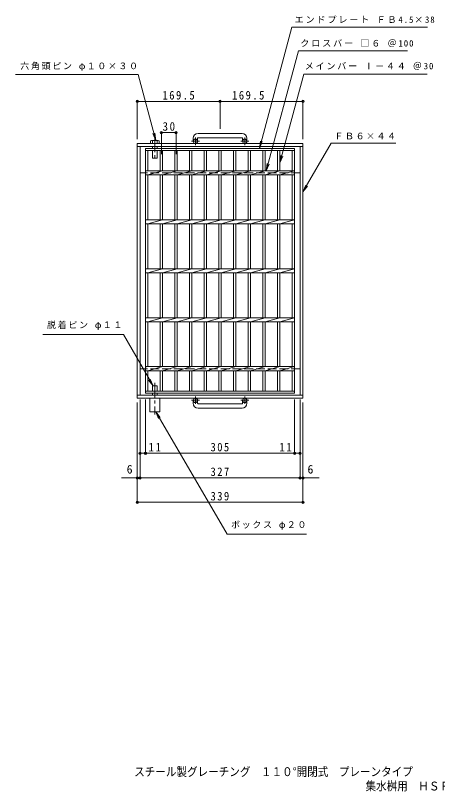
# Model space of a CAD drawing. Units: millimetres, scale not verified. Extents: x -755 to 877, y -823 to 762.
# Drawn here: x -755 to 108, y -823 to 762 of the extents above; entities that cross this region are included whole.
import ezdxf
from ezdxf.enums import TextEntityAlignment as Align

# ---------------------------------------------------------------- set-up
doc = ezdxf.new("R2010")
doc.units = ezdxf.units.MM
doc.header["$LTSCALE"] = 6
doc.header["$PDMODE"] = 32
doc.header["$PDSIZE"] = 4.8
doc.linetypes.add('CHAIN1', pattern=[8, 5, -1, 1, -1])
doc.linetypes.add('DASHED3', pattern=[4, 3, -1])
for name, color, linetype, lineweight in [('A-1', 2, 'Continuous', 9), ('A-2', 3, 'Continuous', 9), ('A-4', 7, 'Continuous', 9), ('A-5', 7, 'Continuous', 9), ('A-9', 4, 'Continuous', 9)]:
    doc.layers.add(name, color=color, linetype=linetype, lineweight=lineweight)
doc.layers.add('F-5_F-5ﾚｲﾔ', color=2, linetype='Continuous')
doc.styles.add('ＭＳ ゴシック', font='')
doc.styles.get('ＭＳ ゴシック').set_extended_font_data('MS Gothic')

msp = doc.modelspace()

# ---------------------------------------------------------------- linework, layer by layer
at = {"layer": 'A-1'}
for p, q in [((-391.446, 511.226), (-391.446, 505.126)), ((-382.446, 511.226), (-382.446, 505.126)), ((-291.446, 521.226), (-381.446, 521.226)), ((-381.446, 512.226), (-291.446, 512.226)), ((-290.446, 511.226), (-290.446, 505.126)), ((-281.446, 511.226), (-281.446, 505.126)), ((-505.946, -19.374), (-505.946, 500.626)), ((-166.946, 500.626), (-505.946, 500.626)), ((-166.946, 494.626), (-505.946, 494.626)), ((-499.946, -13.374), (-499.946, 494.626)), ((-172.946, -13.374), (-172.946, 494.626)), ((-166.946, -19.374), (-166.946, 500.626)), ((-166.946, -13.374), (-505.946, -13.374)), ((-166.946, -19.374), (-505.946, -19.374)), ((-391.446, -29.975), (-391.446, -23.875)), ((-382.446, -29.975), (-382.446, -23.875)), ((-381.446, -30.975), (-291.446, -30.975)), ((-290.446, -29.975), (-290.446, -23.875)), ((-281.446, -29.975), (-281.446, -23.875)), ((-291.446, -39.975), (-381.446, -39.975))]:
    msp.add_line(p, q, dxfattribs=at)
at = {"layer": 'A-1', "linetype": 'CHAIN1'}
for p, q in [((-386.946, 497.018), (-386.946, 512.616)), ((-285.946, 497.018), (-285.946, 512.616)), ((-378.783, 505.126), (-395.19, 505.126)), ((-277.783, 505.126), (-294.19, 505.126)), ((-386.946, -15.768), (-386.946, -31.365)), ((-285.946, -15.768), (-285.946, -31.365)), ((-378.783, -23.875), (-395.19, -23.875)), ((-277.783, -23.875), (-294.19, -23.875))]:
    msp.add_line(p, q, dxfattribs=at)
at = {"layer": 'A-1', "linetype": 'DASHED3'}
for p, q in [((-172.946, 440.626), (-499.946, 440.626)), ((-172.946, 40.625), (-499.946, 40.625))]:
    msp.add_line(p, q, dxfattribs=at)
at = {"layer": 'A-1'}
for centre in [(-386.946, 505.126), (-285.946, 505.126), (-386.946, -23.875), (-285.946, -23.875)]:
    msp.add_circle(centre, 4.5, dxfattribs=at)
for centre, radius, start, end in [((-381.446, 511.226), 10, 90, 180), ((-381.446, 511.226), 1, 90, 180), ((-291.446, 511.226), 10, 0, 90), ((-291.446, 511.226), 1, 0, 90), ((-381.446, -29.975), 10, 180, 270), ((-381.446, -29.975), 1, 180, 270), ((-291.446, -29.975), 10, 270, 0), ((-291.446, -29.975), 1, 270, 0)]:
    msp.add_arc(centre, radius, start, end, dxfattribs=at)
at = {"layer": 'A-2'}
for p, q in [((-488.946, -9.374), (-488.946, 490.625)), ((-488.946, 490.625), (-183.946, 490.625)), ((-488.946, 486.126), (-183.946, 486.126)), ((-483.946, 444.865), (-483.946, 486.126)), ((-458.945, 486.126), (-458.945, 444.865)), ((-453.946, 486.126), (-453.946, 444.865)), ((-428.946, 486.126), (-428.946, 444.865)), ((-423.945, 486.126), (-423.945, 444.865)), ((-398.946, 486.126), (-398.946, 444.865)), ((-393.946, 486.126), (-393.946, 444.865)), ((-368.945, 486.126), (-368.945, 444.865)), ((-363.946, 486.126), (-363.946, 444.865)), ((-338.946, 486.126), (-338.946, 444.865)), ((-333.946, 486.126), (-333.946, 444.865)), ((-308.945, 486.126), (-308.945, 444.865)), ((-303.946, 486.126), (-303.946, 444.865)), ((-278.946, 486.126), (-278.946, 444.865)), ((-273.946, 486.126), (-273.946, 444.865)), ((-248.946, 486.126), (-248.946, 444.865)), ((-243.946, 486.126), (-243.946, 444.865)), ((-218.946, 486.126), (-218.946, 444.865)), ((-213.946, 486.126), (-213.946, 444.865)), ((-188.946, 486.126), (-188.946, 444.865)), ((-183.946, 490.625), (-183.946, -9.374)), ((-483.946, 444.865), (-488.946, 443.866)), ((-488.946, 444.865), (-183.946, 444.865)), ((-453.946, 444.865), (-483.946, 436.386)), ((-423.945, 444.865), (-453.946, 436.386)), ((-393.946, 444.865), (-423.945, 436.386)), ((-363.946, 444.865), (-393.946, 436.386)), ((-333.946, 444.865), (-363.946, 436.386)), ((-303.946, 444.865), (-333.946, 436.386)), ((-273.946, 444.865), (-303.946, 436.386)), ((-243.946, 444.865), (-273.946, 436.386)), ((-213.946, 444.865), (-243.946, 436.386)), ((-183.946, 444.865), (-213.946, 436.386)), ((-488.946, 436.386), (-183.946, 436.386)), ((-483.946, 344.866), (-483.946, 436.386)), ((-458.945, 436.386), (-458.945, 344.866)), ((-453.946, 436.386), (-453.946, 344.866)), ((-428.946, 436.386), (-428.946, 344.866)), ((-423.945, 436.386), (-423.945, 344.866)), ((-398.946, 436.386), (-398.946, 344.866)), ((-393.946, 436.386), (-393.946, 344.866)), ((-368.945, 436.386), (-368.945, 344.866)), ((-363.946, 436.386), (-363.946, 344.866)), ((-338.946, 436.386), (-338.946, 344.866)), ((-333.946, 436.386), (-333.946, 344.866)), ((-308.945, 436.386), (-308.945, 344.866)), ((-303.946, 436.386), (-303.946, 344.866)), ((-278.946, 436.386), (-278.946, 344.866)), ((-273.946, 436.386), (-273.946, 344.866)), ((-248.946, 436.386), (-248.946, 344.866)), ((-243.946, 436.386), (-243.946, 344.866)), ((-218.946, 436.386), (-218.946, 344.866)), ((-213.946, 436.386), (-213.946, 344.866)), ((-188.946, 436.386), (-188.946, 344.866)), ((-483.946, 344.866), (-488.946, 343.866)), ((-488.946, 344.866), (-183.946, 344.866)), ((-488.946, 336.385), (-183.946, 336.385)), ((-453.946, 344.866), (-483.946, 336.385)), ((-483.946, 244.866), (-483.946, 336.385)), ((-458.945, 336.385), (-458.945, 244.866)), ((-423.945, 344.866), (-453.946, 336.385)), ((-453.946, 336.385), (-453.946, 244.866)), ((-428.946, 336.385), (-428.946, 244.866)), ((-393.946, 344.866), (-423.945, 336.385)), ((-423.945, 336.385), (-423.945, 244.866)), ((-398.946, 336.385), (-398.946, 244.866)), ((-363.946, 344.866), (-393.946, 336.385)), ((-393.946, 336.385), (-393.946, 244.866)), ((-368.945, 336.385), (-368.945, 244.866)), ((-333.946, 344.866), (-363.946, 336.385)), ((-363.946, 336.385), (-363.946, 244.866)), ((-338.946, 336.385), (-338.946, 244.866)), ((-303.946, 344.866), (-333.946, 336.385)), ((-333.946, 336.385), (-333.946, 244.866)), ((-308.945, 336.385), (-308.945, 244.866)), ((-273.946, 344.866), (-303.946, 336.385)), ((-303.946, 336.385), (-303.946, 244.866)), ((-278.946, 336.385), (-278.946, 244.866)), ((-243.946, 344.866), (-273.946, 336.385)), ((-273.946, 336.385), (-273.946, 244.866)), ((-248.946, 336.385), (-248.946, 244.866)), ((-213.946, 344.866), (-243.946, 336.385)), ((-243.946, 336.385), (-243.946, 244.866)), ((-218.946, 336.385), (-218.946, 244.866)), ((-183.946, 344.866), (-213.946, 336.385)), ((-213.946, 336.385), (-213.946, 244.866)), ((-188.946, 336.385), (-188.946, 244.866)), ((-483.946, 244.866), (-488.946, 243.866)), ((-453.946, 244.866), (-483.946, 236.386)), ((-423.945, 244.866), (-453.946, 236.386)), ((-393.946, 244.866), (-423.945, 236.386)), ((-363.946, 244.866), (-393.946, 236.386)), ((-333.946, 244.866), (-363.946, 236.386)), ((-303.946, 244.866), (-333.946, 236.386)), ((-273.946, 244.866), (-303.946, 236.386)), ((-243.946, 244.866), (-273.946, 236.386)), ((-213.946, 244.866), (-243.946, 236.386)), ((-488.946, 236.386), (-183.946, 236.386)), ((-483.946, 144.866), (-483.946, 236.386)), ((-458.945, 236.386), (-458.945, 144.866)), ((-453.946, 236.386), (-453.946, 144.866)), ((-428.946, 236.386), (-428.946, 144.866)), ((-423.945, 236.386), (-423.945, 144.866)), ((-398.946, 236.386), (-398.946, 144.866)), ((-393.946, 236.386), (-393.946, 144.866)), ((-368.945, 236.386), (-368.945, 144.866)), ((-363.946, 236.386), (-363.946, 144.866)), ((-338.946, 236.386), (-338.946, 144.866)), ((-333.946, 236.386), (-333.946, 144.866)), ((-308.945, 236.386), (-308.945, 144.866)), ((-303.946, 236.386), (-303.946, 144.866)), ((-278.946, 236.386), (-278.946, 144.866)), ((-273.946, 236.386), (-273.946, 144.866)), ((-248.946, 236.386), (-248.946, 144.866)), ((-243.946, 236.386), (-243.946, 144.866)), ((-218.946, 236.386), (-218.946, 144.866)), ((-213.946, 236.386), (-213.946, 144.866)), ((-188.946, 236.386), (-188.946, 144.866)), ((-483.946, 144.866), (-488.946, 143.866)), ((-453.946, 144.866), (-483.946, 136.386)), ((-423.945, 144.866), (-453.946, 136.386)), ((-393.946, 144.866), (-423.945, 136.386)), ((-363.946, 144.866), (-393.946, 136.386)), ((-333.946, 144.866), (-363.946, 136.386)), ((-303.946, 144.866), (-333.946, 136.386)), ((-273.946, 144.866), (-303.946, 136.386)), ((-243.946, 144.866), (-273.946, 136.386)), ((-213.946, 144.866), (-243.946, 136.386)), ((-488.946, 136.386), (-183.946, 136.386)), ((-483.946, 44.866), (-483.946, 136.386)), ((-458.945, 136.386), (-458.945, 44.866)), ((-453.946, 136.386), (-453.946, 44.866)), ((-428.946, 136.386), (-428.946, 44.866)), ((-423.945, 136.386), (-423.945, 44.866)), ((-398.946, 136.386), (-398.946, 44.866)), ((-393.946, 136.386), (-393.946, 44.866)), ((-368.945, 136.386), (-368.945, 44.866)), ((-363.946, 136.386), (-363.946, 44.866)), ((-338.946, 136.386), (-338.946, 44.866)), ((-333.946, 136.386), (-333.946, 44.866)), ((-308.945, 136.386), (-308.945, 44.866)), ((-303.946, 136.386), (-303.946, 44.866)), ((-278.946, 136.386), (-278.946, 44.866)), ((-273.946, 136.386), (-273.946, 44.866)), ((-248.946, 136.386), (-248.946, 44.866)), ((-243.946, 136.386), (-243.946, 44.866)), ((-218.946, 136.386), (-218.946, 44.866)), ((-213.946, 136.386), (-213.946, 44.866)), ((-188.946, 136.386), (-188.946, 44.866)), ((-483.946, 44.866), (-488.946, 43.866)), ((-488.946, 36.386), (-183.946, 36.386)), ((-453.946, 44.866), (-483.946, 36.386)), ((-483.946, -4.875), (-483.946, 36.386)), ((-458.945, 36.386), (-458.945, -4.875)), ((-423.945, 44.866), (-453.946, 36.386)), ((-453.946, 36.386), (-453.946, -4.875)), ((-428.946, 36.386), (-428.946, -4.875)), ((-393.946, 44.866), (-423.945, 36.386)), ((-423.945, 36.386), (-423.945, -4.875)), ((-398.946, 36.386), (-398.946, -4.875)), ((-363.946, 44.866), (-393.946, 36.386)), ((-393.946, 36.386), (-393.946, -4.875)), ((-368.945, 36.386), (-368.945, -4.875)), ((-333.946, 44.866), (-363.946, 36.386)), ((-363.946, 36.386), (-363.946, -4.875)), ((-338.946, 36.386), (-338.946, -4.875)), ((-303.946, 44.866), (-333.946, 36.386)), ((-333.946, 36.386), (-333.946, -4.875)), ((-308.945, 36.386), (-308.945, -4.875)), ((-273.946, 44.866), (-303.946, 36.386)), ((-303.946, 36.386), (-303.946, -4.875)), ((-278.946, 36.386), (-278.946, -4.875)), ((-243.946, 44.866), (-273.946, 36.386)), ((-273.946, 36.386), (-273.946, -4.875)), ((-248.946, 36.386), (-248.946, -4.875)), ((-213.946, 44.866), (-243.946, 36.386)), ((-243.946, 36.386), (-243.946, -4.875)), ((-218.946, 36.386), (-218.946, -4.875)), ((-213.946, 36.386), (-213.946, -4.875)), ((-188.946, 36.386), (-188.946, -4.875)), ((-183.946, -4.875), (-488.946, -4.875)), ((-183.946, -9.374), (-488.946, -9.374))]:
    msp.add_line(p, q, dxfattribs=at)
for points in [[(-488.946, 244.866), (-183.946, 244.866), (-213.946, 236.386)], [(-488.946, 144.866), (-183.946, 144.866), (-213.946, 136.386)], [(-488.946, 44.866), (-183.946, 44.866), (-213.946, 36.386)]]:
    msp.add_lwpolyline(points, dxfattribs=at)
at = {"layer": 'A-4'}
for p, q in [((-505.946, 509.626), (-505.946, 588.298)), ((-505.946, 586.498), (-336.446, 586.498)), ((-336.446, 530.226), (-336.446, 588.298)), ((-336.446, 586.498), (-166.946, 586.498)), ((-166.946, 509.626), (-166.946, 588.298)), ((-456.446, 524.582), (-456.446, 478.627)), ((-426.446, 478.627), (-426.446, 524.582)), ((-456.446, 522.782), (-426.446, 522.782)), ((-505.946, -28.374), (-505.946, -233.937)), ((-499.946, -22.374), (-499.946, -184.105)), ((-488.946, -22.374), (-488.946, -133.743)), ((-183.946, -22.374), (-183.946, -133.743)), ((-172.946, -22.374), (-172.946, -184.105)), ((-166.946, -28.374), (-166.946, -233.937)), ((-537.896, -182.305), (-133.68, -182.305)), ((-166.946, -191.305), (-166.946, -184.105)), ((-505.946, -232.137), (-166.946, -232.137))]:
    msp.add_line(p, q, dxfattribs=at)
msp.add_lwpolyline([(-499.946, -131.943), (-488.946, -131.943), (-183.946, -131.943), (-172.946, -131.943)], dxfattribs=at)
for p in [(-505.946, 586.498), (-336.446, 586.498), (-166.946, 586.498), (-456.446, 522.782), (-426.446, 522.782), (-499.946, -131.943), (-488.946, -131.943), (-183.946, -131.943), (-172.946, -131.943), (-505.946, -182.305), (-499.946, -182.305), (-172.946, -182.305), (-166.946, -182.305), (-505.946, -232.137), (-166.946, -232.137)]:
    msp.add_point(p, dxfattribs=at)
at = {"layer": 'A-5'}
for p, q in [((-241.907, 444.865), (-176.183, 690.148)), ((-176.183, 690.148), (46.696, 690.148)), ((-754.747, 641.226), (-503.905, 641.226)), ((-467.946, 507.026), (-503.905, 641.226)), ((-213.946, 461.06), (-165.424, 642.148)), ((-165.424, 642.148), (87.141, 642.148)), ((-467.946, 507.026), (-473.686, 520.884)), ((-467.946, 507.026), (-469.904, 521.898)), ((-255.861, 490.625), (-253.903, 505.497)), ((-255.861, 490.625), (-250.121, 504.484)), ((-213.946, 461.06), (-211.988, 475.932)), ((-241.907, 444.865), (-239.949, 459.737)), ((-213.946, 461.06), (-208.206, 474.919)), ((-241.907, 444.865), (-236.167, 458.724)), ((-166.946, 401.586), (-161.206, 415.445)), ((-166.946, 401.586), (-157.815, 413.487)), ((-533.946, 110.415), (-698.726, 110.415)), ((-473.446, 5.626), (-533.946, 110.415)), ((-473.446, 5.626), (-482.577, 17.527)), ((-473.446, 5.626), (-479.186, 19.484)), ((-467.946, -47.374), (-458.815, -59.274)), ((-467.946, -47.374), (-462.206, -61.232)), ((-467.946, -47.374), (-322.272, -297.09)), ((-322.272, -297.09), (-159.545, -297.09))]:
    msp.add_line(p, q, dxfattribs=at)
for points in [[(-255.861, 490.625), (-189.537, 738.149), (87.589, 738.149)], [(-166.946, 401.586), (-109.233, 501.549), (22.882, 501.549)]]:
    msp.add_lwpolyline(points, dxfattribs=at)
at = {"layer": 'A-9', "linetype": 'CHAIN1'}
for p, q in [((-469.946, 512.766), (-469.946, 467.093)), ((-469.946, 11.556), (-469.946, -52.807))]:
    msp.add_line(p, q, dxfattribs=at)
at = {"layer": 'A-9'}
for p, q in [((-478.831, 506.283), (-478.831, 500.626)), ((-463.003, 507.026), (-476.888, 507.026)), ((-474.946, 500.626), (-474.946, 506.283)), ((-474.946, 490.625), (-474.946, 494.626)), ((-464.946, 500.626), (-464.946, 506.283)), ((-464.946, 490.625), (-464.946, 494.626)), ((-461.061, 506.283), (-461.061, 500.626)), ((-474.946, 471.438), (-474.946, 486.126)), ((-464.946, 471.438), (-464.946, 486.126)), ((-474.134, 470.626), (-474.946, 471.438)), ((-474.134, 470.626), (-465.758, 470.626)), ((-465.758, 470.626), (-464.946, 471.438)), ((-464.946, 5.625), (-474.946, 5.625)), ((-474.946, -4.875), (-474.946, 5.625)), ((-464.946, -4.875), (-464.946, 5.625)), ((-474.946, -13.374), (-474.946, -9.374)), ((-464.946, -13.374), (-464.946, -9.374)), ((-459.946, -19.375), (-459.946, -47.375))]:
    msp.add_line(p, q, dxfattribs=at)
msp.add_lwpolyline([(-479.946, -19.375), (-479.946, -47.375), (-459.946, -47.375)], dxfattribs=at)
for centre, radius, start, end in [((-476.888, 504.116), 2.91, 48.12389, 131.8763), ((-469.946, 489.836), 17.19, 73.09029, 106.90971), ((-463.004, 504.116), 2.91, 48.1237, 131.87611)]:
    msp.add_arc(centre, radius, start, end, dxfattribs=at)

# ---------------------------------------------------------------- texts
at = {"layer": 'A-4', "color": 2, "style": 'ＭＳ ゴシック'}
for p in [(-527.367, -178.705), (-157.712, -178.705)]:
    msp.add_text('6', height=17.6, dxfattribs=at).set_placement(p, align=Align.BOTTOM_LEFT)
at = {"layer": 'A-4', "color": 2, "char_height": 17.6, "attachment_point": 7, "style": 'ＭＳ ゴシック'}
for s, insert in [('\\T1.28;\\W0.9;169.5', (-454.196, 590.098)), ('\\T1.28;\\W0.9;169.5', (-311.857, 590.098)), ('\\T1.27;\\W0.95;30', (-454.196, 526.382)), ('\\T1.27;\\W0.9;305', (-355.946, -128.343)), ('\\T1.27;\\W0.95;11', (-483.027, -128.343)), ('\\T1.27;\\W0.95;11', (-215.553, -128.343)), ('\\T1.27;\\W0.9;327', (-355.946, -178.705)), ('\\T1.27;\\W0.9;339', (-355.946, -228.537))]:
    msp.add_mtext(s, dxfattribs=dict(at, insert=insert))
at = {"layer": 'A-5', "char_height": 13.2, "attachment_point": 7, "style": 'ＭＳ ゴシック'}
for s, insert in [('\\T1.21;エンドプレート\\~ＦＢ4.5×38', (-183.911, 746.204)), ('\\T1.21;クロスバー\\~□６\\~＠100', (-172.304, 697.336)), ('\\T1.18;六角頭ピン\\~φ１０×３０', (-744.996, 648.731)), ('\\T1.2;メインバー\\~Ⅰ－４４\\~＠30', (-163.359, 650.831)), ('\\T1.17;ＦＢ６×４４', (-102.651, 508.95)), ('\\T1.18;脱着ピン\\~φ１１', (-690.418, 119.918)), ('\\T1.18;ボックス\\~φ２０', (-314.045, -288.042))]:
    msp.add_mtext(s, dxfattribs=dict(at, insert=insert))
at = {"layer": 'F-5_F-5ﾚｲﾔ', "style": 'ＭＳ ゴシック', "width": 0.9}
for s, p in [('スチール製グレーチング\u3000１１０°開閉式\u3000プレーンタイプ', (-512.046, -796.524)), ('集水桝用\u3000ＨＳＦ\u3000４３４４', (-39.071, -825.907))]:
    msp.add_text(s, height=17.6, dxfattribs=at).set_placement(p, align=Align.BOTTOM_LEFT)

doc.saveas('drawing.dxf')
